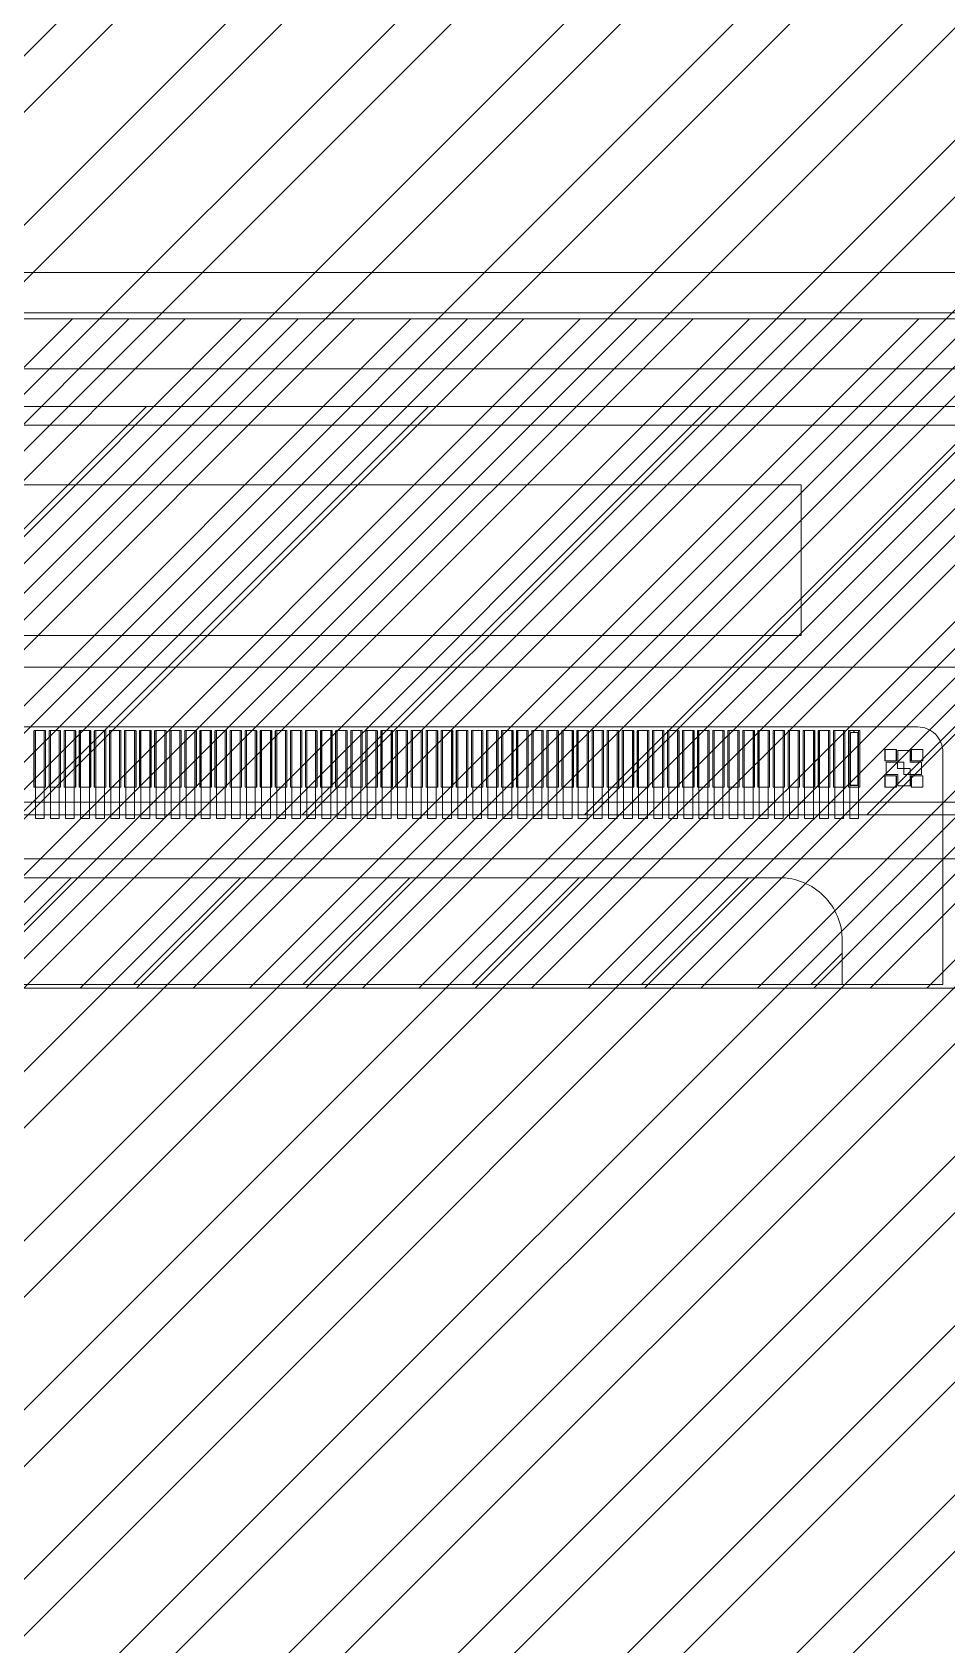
# Model space of a CAD drawing. Header units: millimetres. Extents: x 1065 to 1969, y -17351 to -16712.
# Drawn here: x 1415.89 to 1423.17, y -17109.19 to -17096.36 of the extents above; entities that cross this region are included whole.
import ezdxf

# ---------------------------------------------------------------- set-up
doc = ezdxf.new("R2010")
doc.units = ezdxf.units.MM
doc.layers.get('0').update_dxf_attribs({"lineweight": 20})
doc.layers.add('_', color=7, linetype='Continuous')
for name, color, linetype, lineweight in [('bl', 7, 'Continuous', 25), ('chip_btm.drawing', 9, 'Continuous', 100), ('chip_top.drawing', 3, 'Continuous', 100), ('DIM', 3, 'Continuous', 20), ('dummy.drawing', 7, 'Continuous', 100), ('epin', 13, 'Continuous', 9), ('FPC', 1, 'Continuous', 13), ('GE.drawing', 6, 'Continuous', 100), ('GE_MASK.drawing', 5, 'Continuous', 100), ('L245.P200', 19, 'Continuous', 100), ('mark.drawing', 13, 'Continuous', 100), ('下扩散', 201, 'Continuous', 13)]:
    doc.layers.add(name, color=color, linetype=linetype, lineweight=lineweight)

# ---------------------------------------------------------------- blocks, each defined once
blk = doc.blocks.new('*u15')
at = {"color": 2, "lineweight": 5}
for points in [[(7.595, 0.349), (7.525, 0.349), (7.525, -0.351), (7.595, -0.351)], [(7.715, 0.349), (7.645, 0.349), (7.645, -0.351), (7.715, -0.351)], [(7.835, 0.349), (7.765, 0.349), (7.765, -0.351), (7.835, -0.351)], [(7.955, 0.349), (7.885, 0.349), (7.885, -0.351), (7.955, -0.351)], [(8.075, 0.349), (8.005, 0.349), (8.005, -0.351), (8.075, -0.351)], [(8.195, 0.349), (8.125, 0.349), (8.125, -0.351), (8.195, -0.351)], [(8.315, 0.349), (8.245, 0.349), (8.245, -0.351), (8.315, -0.351)], [(8.435, 0.349), (8.365, 0.349), (8.365, -0.351), (8.435, -0.351)], [(8.555, 0.349), (8.485, 0.349), (8.485, -0.351), (8.555, -0.351)], [(8.675, 0.349), (8.605, 0.349), (8.605, -0.351), (8.675, -0.351)], [(8.795, 0.349), (8.725, 0.349), (8.725, -0.351), (8.795, -0.351)], [(8.915, 0.349), (8.845, 0.349), (8.845, -0.351), (8.915, -0.351)], [(9.035, 0.349), (8.965, 0.349), (8.965, -0.351), (9.035, -0.351)], [(9.155, 0.349), (9.085, 0.349), (9.085, -0.351), (9.155, -0.351)], [(9.275, 0.349), (9.205, 0.349), (9.205, -0.351), (9.275, -0.351)], [(9.395, 0.349), (9.325, 0.349), (9.325, -0.351), (9.395, -0.351)], [(9.515, 0.349), (9.445, 0.349), (9.445, -0.351), (9.515, -0.351)], [(9.635, 0.349), (9.565, 0.349), (9.565, -0.351), (9.635, -0.351)], [(9.755, 0.349), (9.685, 0.349), (9.685, -0.351), (9.755, -0.351)], [(9.875, 0.349), (9.805, 0.349), (9.805, -0.351), (9.875, -0.351)], [(9.995, 0.349), (9.925, 0.349), (9.925, -0.351), (9.995, -0.351)], [(10.115, 0.349), (10.045, 0.349), (10.045, -0.351), (10.115, -0.351)], [(10.235, 0.349), (10.165, 0.349), (10.165, -0.351), (10.235, -0.351)], [(10.355, 0.349), (10.285, 0.349), (10.285, -0.351), (10.355, -0.351)], [(10.475, 0.349), (10.405, 0.349), (10.405, -0.351), (10.475, -0.351)], [(10.595, 0.349), (10.525, 0.349), (10.525, -0.351), (10.595, -0.351)], [(10.715, 0.349), (10.645, 0.349), (10.645, -0.351), (10.715, -0.351)], [(10.835, 0.349), (10.765, 0.349), (10.765, -0.351), (10.835, -0.351)], [(10.955, 0.349), (10.885, 0.349), (10.885, -0.351), (10.955, -0.351)], [(11.075, 0.349), (11.005, 0.349), (11.005, -0.351), (11.075, -0.351)], [(11.195, 0.349), (11.125, 0.349), (11.125, -0.351), (11.195, -0.351)], [(11.315, 0.349), (11.245, 0.349), (11.245, -0.351), (11.315, -0.351)], [(11.435, 0.349), (11.365, 0.349), (11.365, -0.351), (11.435, -0.351)], [(11.555, 0.349), (11.485, 0.349), (11.485, -0.351), (11.555, -0.351)], [(11.675, 0.349), (11.605, 0.349), (11.605, -0.351), (11.675, -0.351)], [(11.795, 0.349), (11.725, 0.349), (11.725, -0.351), (11.795, -0.351)], [(11.915, 0.349), (11.845, 0.349), (11.845, -0.351), (11.915, -0.351)], [(12.035, 0.349), (11.965, 0.349), (11.965, -0.351), (12.035, -0.351)], [(12.155, 0.349), (12.085, 0.349), (12.085, -0.351), (12.155, -0.351)], [(12.275, 0.349), (12.205, 0.349), (12.205, -0.351), (12.275, -0.351)], [(12.395, 0.349), (12.325, 0.349), (12.325, -0.351), (12.395, -0.351)], [(12.515, 0.349), (12.445, 0.349), (12.445, -0.351), (12.515, -0.351)], [(12.635, 0.349), (12.565, 0.349), (12.565, -0.351), (12.635, -0.351)], [(12.755, 0.349), (12.685, 0.349), (12.685, -0.351), (12.755, -0.351)], [(12.875, 0.349), (12.805, 0.349), (12.805, -0.351), (12.875, -0.351)], [(12.995, 0.349), (12.925, 0.349), (12.925, -0.351), (12.995, -0.351)], [(13.115, 0.349), (13.045, 0.349), (13.045, -0.351), (13.115, -0.351)], [(13.235, 0.349), (13.165, 0.349), (13.165, -0.351), (13.235, -0.351)], [(13.355, 0.349), (13.285, 0.349), (13.285, -0.351), (13.355, -0.351)], [(13.475, 0.349), (13.405, 0.349), (13.405, -0.351), (13.475, -0.351)], [(13.595, 0.349), (13.525, 0.349), (13.525, -0.351), (13.595, -0.351)], [(13.715, 0.349), (13.645, 0.349), (13.645, -0.351), (13.715, -0.351)], [(13.835, 0.349), (13.765, 0.349), (13.765, -0.351), (13.835, -0.351)], [(13.955, 0.349), (13.885, 0.349), (13.885, -0.351), (13.955, -0.351)], [(14.075, 0.349), (14.005, 0.349), (14.005, -0.351), (14.075, -0.351)]]:
    blk.add_lwpolyline(points, close=True, dxfattribs=at)
for points in [[(14.484, 0.098), (14.484, 0.19), (14.386, 0.19), (14.386, 0.098)], [(14.386, 0.098), (14.294, 0.098), (14.294, 0), (14.386, 0)], [(14.484, 0), (14.576, 0), (14.576, 0.098), (14.484, 0.098)], [(14.386, 0), (14.386, -0.092), (14.484, -0.092), (14.484, 0)]]:
    blk.add_lwpolyline(points, dxfattribs=at)
blk = doc.blocks.new('*u17')
at = {"color": 2, "lineweight": 5}
blk.add_lwpolyline([(-137.98, 90.177), (-0.98, 90.177), (-0.98, -130.223), (-137.98, -130.223)], close=True, dxfattribs=at)
at = {"layer": 'chip_btm.drawing', "color": 4, "linetype": 'Continuous', "lineweight": 5}
blk.add_lwpolyline([(-138.96, -134.119), (0, -134.119), (0, 91.057), (-138.96, 91.057)], close=True, dxfattribs=at)
at = {"layer": 'chip_top.drawing', "color": 125, "linetype": 'Continuous', "lineweight": 5}
blk.add_lwpolyline([(-138.96, -131.119), (0, -131.119), (0, 91.057), (-138.96, 91.057)], close=True, dxfattribs=at)
blk.add_lwpolyline([(-138.96, -131.119), (0, -131.119), (0, 91.057), (-138.96, 91.057)], close=True, dxfattribs=at)
at = {"layer": 'chip_top.drawing', "color": 4, "linetype": 'Continuous', "lineweight": 5}
blk.add_lwpolyline([(-138.96, -131.119), (0, -131.119), (0, 91.057), (-138.96, 91.057)], close=True, dxfattribs=at)
at = {"layer": 'dummy.drawing', "color": 2, "linetype": 'Continuous', "lineweight": 5}
for points in [[(-59.445, -133.999), (-59.355, -133.999), (-59.355, -133.549), (-59.445, -133.549)], [(-59.325, -133.999), (-59.235, -133.999), (-59.235, -133.549), (-59.325, -133.549)], [(-59.205, -133.999), (-59.115, -133.999), (-59.115, -133.549), (-59.205, -133.549)], [(-59.085, -133.999), (-58.995, -133.999), (-58.995, -133.549), (-59.085, -133.549)], [(-58.965, -133.999), (-58.875, -133.999), (-58.875, -133.549), (-58.965, -133.549)], [(-58.845, -133.999), (-58.755, -133.999), (-58.755, -133.549), (-58.845, -133.549)], [(-58.725, -133.999), (-58.635, -133.999), (-58.635, -133.549), (-58.725, -133.549)], [(-58.605, -133.999), (-58.515, -133.999), (-58.515, -133.549), (-58.605, -133.549)], [(-58.485, -133.999), (-58.395, -133.999), (-58.395, -133.549), (-58.485, -133.549)], [(-58.365, -133.999), (-58.275, -133.999), (-58.275, -133.549), (-58.365, -133.549)], [(-58.245, -133.999), (-58.155, -133.999), (-58.155, -133.549), (-58.245, -133.549)], [(-58.125, -133.999), (-58.035, -133.999), (-58.035, -133.549), (-58.125, -133.549)], [(-58.005, -133.999), (-57.915, -133.999), (-57.915, -133.549), (-58.005, -133.549)], [(-57.885, -133.999), (-57.795, -133.999), (-57.795, -133.549), (-57.885, -133.549)], [(-57.765, -133.999), (-57.675, -133.999), (-57.675, -133.549), (-57.765, -133.549)], [(-57.645, -133.999), (-57.555, -133.999), (-57.555, -133.549), (-57.645, -133.549)], [(-57.525, -133.999), (-57.435, -133.999), (-57.435, -133.549), (-57.525, -133.549)], [(-57.405, -133.999), (-57.315, -133.999), (-57.315, -133.549), (-57.405, -133.549)], [(-57.285, -133.999), (-57.195, -133.999), (-57.195, -133.549), (-57.285, -133.549)], [(-57.165, -133.999), (-57.075, -133.999), (-57.075, -133.549), (-57.165, -133.549)], [(-57.045, -133.999), (-56.955, -133.999), (-56.955, -133.549), (-57.045, -133.549)], [(-56.925, -133.999), (-56.835, -133.999), (-56.835, -133.549), (-56.925, -133.549)], [(-56.805, -133.999), (-56.715, -133.999), (-56.715, -133.549), (-56.805, -133.549)], [(-56.685, -133.999), (-56.595, -133.999), (-56.595, -133.549), (-56.685, -133.549)], [(-56.565, -133.999), (-56.475, -133.999), (-56.475, -133.549), (-56.565, -133.549)], [(-56.445, -133.999), (-56.355, -133.999), (-56.355, -133.549), (-56.445, -133.549)], [(-56.325, -133.999), (-56.235, -133.999), (-56.235, -133.549), (-56.325, -133.549)], [(-56.205, -133.999), (-56.115, -133.999), (-56.115, -133.549), (-56.205, -133.549)], [(-56.085, -133.999), (-55.995, -133.999), (-55.995, -133.549), (-56.085, -133.549)], [(-55.965, -133.999), (-55.875, -133.999), (-55.875, -133.549), (-55.965, -133.549)], [(-55.845, -133.999), (-55.755, -133.999), (-55.755, -133.549), (-55.845, -133.549)], [(-55.725, -133.999), (-55.635, -133.999), (-55.635, -133.549), (-55.725, -133.549)], [(-55.605, -133.999), (-55.515, -133.999), (-55.515, -133.549), (-55.605, -133.549)], [(-55.485, -133.999), (-55.395, -133.999), (-55.395, -133.549), (-55.485, -133.549)], [(-55.365, -133.999), (-55.275, -133.999), (-55.275, -133.549), (-55.365, -133.549)], [(-55.245, -133.999), (-55.155, -133.999), (-55.155, -133.549), (-55.245, -133.549)], [(-55.125, -133.999), (-55.035, -133.999), (-55.035, -133.549), (-55.125, -133.549)], [(-55.005, -133.999), (-54.915, -133.999), (-54.915, -133.549), (-55.005, -133.549)], [(-54.885, -133.999), (-54.795, -133.999), (-54.795, -133.549), (-54.885, -133.549)], [(-54.765, -133.999), (-54.675, -133.999), (-54.675, -133.549), (-54.765, -133.549)], [(-54.645, -133.999), (-54.555, -133.999), (-54.555, -133.549), (-54.645, -133.549)], [(-54.525, -133.999), (-54.435, -133.999), (-54.435, -133.549), (-54.525, -133.549)], [(-54.405, -133.999), (-54.315, -133.999), (-54.315, -133.549), (-54.405, -133.549)], [(-54.285, -133.999), (-54.195, -133.999), (-54.195, -133.549), (-54.285, -133.549)], [(-54.165, -133.999), (-54.075, -133.999), (-54.075, -133.549), (-54.165, -133.549)], [(-54.045, -133.999), (-53.955, -133.999), (-53.955, -133.549), (-54.045, -133.549)], [(-53.925, -133.999), (-53.835, -133.999), (-53.835, -133.549), (-53.925, -133.549)], [(-53.805, -133.999), (-53.715, -133.999), (-53.715, -133.549), (-53.805, -133.549)], [(-53.685, -133.999), (-53.595, -133.999), (-53.595, -133.549), (-53.685, -133.549)], [(-53.565, -133.999), (-53.475, -133.999), (-53.475, -133.549), (-53.565, -133.549)], [(-53.445, -133.999), (-53.355, -133.999), (-53.355, -133.549), (-53.445, -133.549)], [(-53.325, -133.999), (-53.235, -133.999), (-53.235, -133.549), (-53.325, -133.549)], [(-53.205, -133.999), (-53.115, -133.999), (-53.115, -133.549), (-53.205, -133.549)], [(-53.085, -133.999), (-52.995, -133.999), (-52.995, -133.549), (-53.085, -133.549)]]:
    blk.add_lwpolyline(points, close=True, dxfattribs=at)
at = {"layer": 'GE.drawing', "color": 2, "linetype": 'Continuous', "lineweight": 5}
for points in [[(-59.357, -133.999), (-59.355, -133.997), (-59.355, -133.551), (-59.357, -133.549), (-59.443, -133.549), (-59.445, -133.551), (-59.445, -133.997), (-59.443, -133.999)], [(-59.237, -133.999), (-59.235, -133.997), (-59.235, -133.551), (-59.237, -133.549), (-59.323, -133.549), (-59.325, -133.551), (-59.325, -133.997), (-59.323, -133.999)], [(-59.117, -133.999), (-59.115, -133.997), (-59.115, -133.551), (-59.117, -133.549), (-59.203, -133.549), (-59.205, -133.551), (-59.205, -133.997), (-59.203, -133.999)], [(-58.997, -133.999), (-58.995, -133.997), (-58.995, -133.551), (-58.997, -133.549), (-59.083, -133.549), (-59.085, -133.551), (-59.085, -133.997), (-59.083, -133.999)], [(-58.877, -133.999), (-58.875, -133.997), (-58.875, -133.551), (-58.877, -133.549), (-58.963, -133.549), (-58.965, -133.551), (-58.965, -133.997), (-58.963, -133.999)], [(-58.757, -133.999), (-58.755, -133.997), (-58.755, -133.551), (-58.757, -133.549), (-58.843, -133.549), (-58.845, -133.551), (-58.845, -133.997), (-58.843, -133.999)], [(-58.637, -133.999), (-58.635, -133.997), (-58.635, -133.551), (-58.637, -133.549), (-58.723, -133.549), (-58.725, -133.551), (-58.725, -133.997), (-58.723, -133.999)], [(-58.517, -133.999), (-58.515, -133.997), (-58.515, -133.551), (-58.517, -133.549), (-58.603, -133.549), (-58.605, -133.551), (-58.605, -133.997), (-58.603, -133.999)], [(-58.397, -133.999), (-58.395, -133.997), (-58.395, -133.551), (-58.397, -133.549), (-58.483, -133.549), (-58.485, -133.551), (-58.485, -133.997), (-58.483, -133.999)], [(-58.277, -133.999), (-58.275, -133.997), (-58.275, -133.551), (-58.277, -133.549), (-58.363, -133.549), (-58.365, -133.551), (-58.365, -133.997), (-58.363, -133.999)], [(-58.157, -133.999), (-58.155, -133.997), (-58.155, -133.551), (-58.157, -133.549), (-58.243, -133.549), (-58.245, -133.551), (-58.245, -133.997), (-58.243, -133.999)], [(-58.037, -133.999), (-58.035, -133.997), (-58.035, -133.551), (-58.037, -133.549), (-58.123, -133.549), (-58.125, -133.551), (-58.125, -133.997), (-58.123, -133.999)], [(-57.917, -133.999), (-57.915, -133.997), (-57.915, -133.551), (-57.917, -133.549), (-58.003, -133.549), (-58.005, -133.551), (-58.005, -133.997), (-58.003, -133.999)], [(-57.797, -133.999), (-57.795, -133.997), (-57.795, -133.551), (-57.797, -133.549), (-57.883, -133.549), (-57.885, -133.551), (-57.885, -133.997), (-57.883, -133.999)], [(-57.677, -133.999), (-57.675, -133.997), (-57.675, -133.551), (-57.677, -133.549), (-57.763, -133.549), (-57.765, -133.551), (-57.765, -133.997), (-57.763, -133.999)], [(-57.557, -133.999), (-57.555, -133.997), (-57.555, -133.551), (-57.557, -133.549), (-57.643, -133.549), (-57.645, -133.551), (-57.645, -133.997), (-57.643, -133.999)], [(-57.437, -133.999), (-57.435, -133.997), (-57.435, -133.551), (-57.437, -133.549), (-57.523, -133.549), (-57.525, -133.551), (-57.525, -133.997), (-57.523, -133.999)], [(-57.317, -133.999), (-57.315, -133.997), (-57.315, -133.551), (-57.317, -133.549), (-57.403, -133.549), (-57.405, -133.551), (-57.405, -133.997), (-57.403, -133.999)], [(-57.197, -133.999), (-57.195, -133.997), (-57.195, -133.551), (-57.197, -133.549), (-57.283, -133.549), (-57.285, -133.551), (-57.285, -133.997), (-57.283, -133.999)], [(-57.077, -133.999), (-57.075, -133.997), (-57.075, -133.551), (-57.077, -133.549), (-57.163, -133.549), (-57.165, -133.551), (-57.165, -133.997), (-57.163, -133.999)], [(-56.957, -133.999), (-56.955, -133.997), (-56.955, -133.551), (-56.957, -133.549), (-57.043, -133.549), (-57.045, -133.551), (-57.045, -133.997), (-57.043, -133.999)], [(-56.837, -133.999), (-56.835, -133.997), (-56.835, -133.551), (-56.837, -133.549), (-56.923, -133.549), (-56.925, -133.551), (-56.925, -133.997), (-56.923, -133.999)], [(-56.717, -133.999), (-56.715, -133.997), (-56.715, -133.551), (-56.717, -133.549), (-56.803, -133.549), (-56.805, -133.551), (-56.805, -133.997), (-56.803, -133.999)], [(-56.597, -133.999), (-56.595, -133.997), (-56.595, -133.551), (-56.597, -133.549), (-56.683, -133.549), (-56.685, -133.551), (-56.685, -133.997), (-56.683, -133.999)], [(-56.477, -133.999), (-56.475, -133.997), (-56.475, -133.551), (-56.477, -133.549), (-56.563, -133.549), (-56.565, -133.551), (-56.565, -133.997), (-56.563, -133.999)], [(-56.357, -133.999), (-56.355, -133.997), (-56.355, -133.551), (-56.357, -133.549), (-56.443, -133.549), (-56.445, -133.551), (-56.445, -133.997), (-56.443, -133.999)], [(-56.237, -133.999), (-56.235, -133.997), (-56.235, -133.551), (-56.237, -133.549), (-56.323, -133.549), (-56.325, -133.551), (-56.325, -133.997), (-56.323, -133.999)], [(-56.117, -133.999), (-56.115, -133.997), (-56.115, -133.551), (-56.117, -133.549), (-56.203, -133.549), (-56.205, -133.551), (-56.205, -133.997), (-56.203, -133.999)], [(-55.997, -133.999), (-55.995, -133.997), (-55.995, -133.551), (-55.997, -133.549), (-56.083, -133.549), (-56.085, -133.551), (-56.085, -133.997), (-56.083, -133.999)], [(-55.877, -133.999), (-55.875, -133.997), (-55.875, -133.551), (-55.877, -133.549), (-55.963, -133.549), (-55.965, -133.551), (-55.965, -133.997), (-55.963, -133.999)], [(-55.757, -133.999), (-55.755, -133.997), (-55.755, -133.551), (-55.757, -133.549), (-55.843, -133.549), (-55.845, -133.551), (-55.845, -133.997), (-55.843, -133.999)], [(-55.637, -133.999), (-55.635, -133.997), (-55.635, -133.551), (-55.637, -133.549), (-55.723, -133.549), (-55.725, -133.551), (-55.725, -133.997), (-55.723, -133.999)], [(-55.517, -133.999), (-55.515, -133.997), (-55.515, -133.551), (-55.517, -133.549), (-55.603, -133.549), (-55.605, -133.551), (-55.605, -133.997), (-55.603, -133.999)], [(-55.397, -133.999), (-55.395, -133.997), (-55.395, -133.551), (-55.397, -133.549), (-55.483, -133.549), (-55.485, -133.551), (-55.485, -133.997), (-55.483, -133.999)], [(-55.277, -133.999), (-55.275, -133.997), (-55.275, -133.551), (-55.277, -133.549), (-55.363, -133.549), (-55.365, -133.551), (-55.365, -133.997), (-55.363, -133.999)], [(-55.157, -133.999), (-55.155, -133.997), (-55.155, -133.551), (-55.157, -133.549), (-55.243, -133.549), (-55.245, -133.551), (-55.245, -133.997), (-55.243, -133.999)], [(-55.037, -133.999), (-55.035, -133.997), (-55.035, -133.551), (-55.037, -133.549), (-55.123, -133.549), (-55.125, -133.551), (-55.125, -133.997), (-55.123, -133.999)], [(-54.917, -133.999), (-54.915, -133.997), (-54.915, -133.551), (-54.917, -133.549), (-55.003, -133.549), (-55.005, -133.551), (-55.005, -133.997), (-55.003, -133.999)], [(-54.797, -133.999), (-54.795, -133.997), (-54.795, -133.551), (-54.797, -133.549), (-54.883, -133.549), (-54.885, -133.551), (-54.885, -133.997), (-54.883, -133.999)], [(-54.677, -133.999), (-54.675, -133.997), (-54.675, -133.551), (-54.677, -133.549), (-54.763, -133.549), (-54.765, -133.551), (-54.765, -133.997), (-54.763, -133.999)], [(-54.557, -133.999), (-54.555, -133.997), (-54.555, -133.551), (-54.557, -133.549), (-54.643, -133.549), (-54.645, -133.551), (-54.645, -133.997), (-54.643, -133.999)], [(-54.437, -133.999), (-54.435, -133.997), (-54.435, -133.551), (-54.437, -133.549), (-54.523, -133.549), (-54.525, -133.551), (-54.525, -133.997), (-54.523, -133.999)], [(-54.317, -133.999), (-54.315, -133.997), (-54.315, -133.551), (-54.317, -133.549), (-54.403, -133.549), (-54.405, -133.551), (-54.405, -133.997), (-54.403, -133.999)], [(-54.197, -133.999), (-54.195, -133.997), (-54.195, -133.551), (-54.197, -133.549), (-54.283, -133.549), (-54.285, -133.551), (-54.285, -133.997), (-54.283, -133.999)], [(-54.077, -133.999), (-54.075, -133.997), (-54.075, -133.551), (-54.077, -133.549), (-54.163, -133.549), (-54.165, -133.551), (-54.165, -133.997), (-54.163, -133.999)], [(-53.957, -133.999), (-53.955, -133.997), (-53.955, -133.551), (-53.957, -133.549), (-54.043, -133.549), (-54.045, -133.551), (-54.045, -133.997), (-54.043, -133.999)], [(-53.837, -133.999), (-53.835, -133.997), (-53.835, -133.551), (-53.837, -133.549), (-53.923, -133.549), (-53.925, -133.551), (-53.925, -133.997), (-53.923, -133.999)], [(-53.717, -133.999), (-53.715, -133.997), (-53.715, -133.551), (-53.717, -133.549), (-53.803, -133.549), (-53.805, -133.551), (-53.805, -133.997), (-53.803, -133.999)], [(-53.597, -133.999), (-53.595, -133.997), (-53.595, -133.551), (-53.597, -133.549), (-53.683, -133.549), (-53.685, -133.551), (-53.685, -133.997), (-53.683, -133.999)], [(-53.477, -133.999), (-53.475, -133.997), (-53.475, -133.551), (-53.477, -133.549), (-53.563, -133.549), (-53.565, -133.551), (-53.565, -133.997), (-53.563, -133.999)], [(-53.357, -133.999), (-53.355, -133.997), (-53.355, -133.551), (-53.357, -133.549), (-53.443, -133.549), (-53.445, -133.551), (-53.445, -133.997), (-53.443, -133.999)], [(-53.237, -133.999), (-53.235, -133.997), (-53.235, -133.551), (-53.237, -133.549), (-53.323, -133.549), (-53.325, -133.551), (-53.325, -133.997), (-53.323, -133.999)], [(-53.117, -133.999), (-53.115, -133.997), (-53.115, -133.551), (-53.117, -133.549), (-53.203, -133.549), (-53.205, -133.551), (-53.205, -133.997), (-53.203, -133.999)], [(-52.997, -133.999), (-52.995, -133.997), (-52.995, -133.551), (-52.997, -133.549), (-53.083, -133.549), (-53.085, -133.551), (-53.085, -133.997), (-53.083, -133.999)], [(-52.965, -133.997), (-52.963, -133.999), (-52.877, -133.999), (-52.875, -133.997), (-52.875, -133.551), (-52.877, -133.549), (-52.922, -133.549), (-52.922, -133.563), (-52.891, -133.563), (-52.889, -133.565), (-52.889, -133.983), (-52.891, -133.985), (-52.949, -133.985), (-52.951, -133.983), (-52.951, -133.565), (-52.949, -133.563), (-52.922, -133.563), (-52.922, -133.549), (-52.963, -133.549), (-52.965, -133.551)], [(-52.675, -133.789), (-52.585, -133.789), (-52.585, -133.699), (-52.675, -133.699)], [(-52.465, -133.789), (-52.375, -133.789), (-52.375, -133.699), (-52.465, -133.699)], [(-52.675, -133.999), (-52.585, -133.999), (-52.585, -133.909), (-52.675, -133.909)], [(-52.465, -133.999), (-52.375, -133.999), (-52.375, -133.909), (-52.465, -133.909)]]:
    blk.add_lwpolyline(points, close=True, dxfattribs=at)
at = {"layer": 'GE_MASK.drawing', "color": 2, "linetype": 'Continuous', "lineweight": 5}
for points in [[(-59.357, -133.548), (-59.443, -133.548), (-59.446, -133.551), (-59.446, -133.998), (-59.443, -134), (-59.357, -134), (-59.354, -133.998), (-59.354, -133.551)], [(-59.237, -133.548), (-59.323, -133.548), (-59.326, -133.551), (-59.326, -133.998), (-59.323, -134), (-59.237, -134), (-59.234, -133.998), (-59.234, -133.551)], [(-59.117, -133.548), (-59.203, -133.548), (-59.206, -133.551), (-59.206, -133.998), (-59.203, -134), (-59.117, -134), (-59.114, -133.998), (-59.114, -133.551)], [(-58.997, -133.548), (-59.083, -133.548), (-59.086, -133.551), (-59.086, -133.998), (-59.083, -134), (-58.997, -134), (-58.994, -133.998), (-58.994, -133.551)], [(-58.877, -133.548), (-58.963, -133.548), (-58.966, -133.551), (-58.966, -133.998), (-58.963, -134), (-58.877, -134), (-58.874, -133.998), (-58.874, -133.551)], [(-58.757, -133.548), (-58.843, -133.548), (-58.846, -133.551), (-58.846, -133.998), (-58.843, -134), (-58.757, -134), (-58.754, -133.998), (-58.754, -133.551)], [(-58.637, -133.548), (-58.723, -133.548), (-58.726, -133.551), (-58.726, -133.998), (-58.723, -134), (-58.637, -134), (-58.634, -133.998), (-58.634, -133.551)], [(-58.517, -133.548), (-58.603, -133.548), (-58.606, -133.551), (-58.606, -133.998), (-58.603, -134), (-58.517, -134), (-58.514, -133.998), (-58.514, -133.551)], [(-58.397, -133.548), (-58.483, -133.548), (-58.486, -133.551), (-58.486, -133.998), (-58.483, -134), (-58.397, -134), (-58.394, -133.998), (-58.394, -133.551)], [(-58.277, -133.548), (-58.363, -133.548), (-58.366, -133.551), (-58.366, -133.998), (-58.363, -134), (-58.277, -134), (-58.274, -133.998), (-58.274, -133.551)], [(-58.157, -133.548), (-58.243, -133.548), (-58.246, -133.551), (-58.246, -133.998), (-58.243, -134), (-58.157, -134), (-58.154, -133.998), (-58.154, -133.551)], [(-58.037, -133.548), (-58.123, -133.548), (-58.126, -133.551), (-58.126, -133.998), (-58.123, -134), (-58.037, -134), (-58.034, -133.998), (-58.034, -133.551)], [(-57.917, -133.548), (-58.003, -133.548), (-58.006, -133.551), (-58.006, -133.998), (-58.003, -134), (-57.917, -134), (-57.914, -133.998), (-57.914, -133.551)], [(-57.797, -133.548), (-57.883, -133.548), (-57.886, -133.551), (-57.886, -133.998), (-57.883, -134), (-57.797, -134), (-57.794, -133.998), (-57.794, -133.551)], [(-57.677, -133.548), (-57.763, -133.548), (-57.766, -133.551), (-57.766, -133.998), (-57.763, -134), (-57.677, -134), (-57.674, -133.998), (-57.674, -133.551)], [(-57.557, -133.548), (-57.643, -133.548), (-57.646, -133.551), (-57.646, -133.998), (-57.643, -134), (-57.557, -134), (-57.554, -133.998), (-57.554, -133.551)], [(-57.437, -133.548), (-57.523, -133.548), (-57.526, -133.551), (-57.526, -133.998), (-57.523, -134), (-57.437, -134), (-57.434, -133.998), (-57.434, -133.551)], [(-57.317, -133.548), (-57.403, -133.548), (-57.406, -133.551), (-57.406, -133.998), (-57.403, -134), (-57.317, -134), (-57.314, -133.998), (-57.314, -133.551)], [(-57.197, -133.548), (-57.283, -133.548), (-57.286, -133.551), (-57.286, -133.998), (-57.283, -134), (-57.197, -134), (-57.194, -133.998), (-57.194, -133.551)], [(-57.077, -133.548), (-57.163, -133.548), (-57.166, -133.551), (-57.166, -133.998), (-57.163, -134), (-57.077, -134), (-57.074, -133.998), (-57.074, -133.551)], [(-56.957, -133.548), (-57.043, -133.548), (-57.046, -133.551), (-57.046, -133.998), (-57.043, -134), (-56.957, -134), (-56.954, -133.998), (-56.954, -133.551)], [(-56.837, -133.548), (-56.923, -133.548), (-56.926, -133.551), (-56.926, -133.998), (-56.923, -134), (-56.837, -134), (-56.834, -133.998), (-56.834, -133.551)], [(-56.717, -133.548), (-56.803, -133.548), (-56.806, -133.551), (-56.806, -133.998), (-56.803, -134), (-56.717, -134), (-56.714, -133.998), (-56.714, -133.551)], [(-56.597, -133.548), (-56.683, -133.548), (-56.686, -133.551), (-56.686, -133.998), (-56.683, -134), (-56.597, -134), (-56.594, -133.998), (-56.594, -133.551)], [(-56.477, -133.548), (-56.563, -133.548), (-56.566, -133.551), (-56.566, -133.998), (-56.563, -134), (-56.477, -134), (-56.474, -133.998), (-56.474, -133.551)], [(-56.357, -133.548), (-56.443, -133.548), (-56.446, -133.551), (-56.446, -133.998), (-56.443, -134), (-56.357, -134), (-56.354, -133.998), (-56.354, -133.551)], [(-56.237, -133.548), (-56.323, -133.548), (-56.326, -133.551), (-56.326, -133.998), (-56.323, -134), (-56.237, -134), (-56.234, -133.998), (-56.234, -133.551)], [(-56.117, -133.548), (-56.203, -133.548), (-56.206, -133.551), (-56.206, -133.998), (-56.203, -134), (-56.117, -134), (-56.114, -133.998), (-56.114, -133.551)], [(-55.997, -133.548), (-56.083, -133.548), (-56.086, -133.551), (-56.086, -133.998), (-56.083, -134), (-55.997, -134), (-55.994, -133.998), (-55.994, -133.551)], [(-55.877, -133.548), (-55.963, -133.548), (-55.966, -133.551), (-55.966, -133.998), (-55.963, -134), (-55.877, -134), (-55.874, -133.998), (-55.874, -133.551)], [(-55.757, -133.548), (-55.843, -133.548), (-55.846, -133.551), (-55.846, -133.998), (-55.843, -134), (-55.757, -134), (-55.754, -133.998), (-55.754, -133.551)], [(-55.637, -133.548), (-55.723, -133.548), (-55.726, -133.551), (-55.726, -133.998), (-55.723, -134), (-55.637, -134), (-55.634, -133.998), (-55.634, -133.551)], [(-55.517, -133.548), (-55.603, -133.548), (-55.606, -133.551), (-55.606, -133.998), (-55.603, -134), (-55.517, -134), (-55.514, -133.998), (-55.514, -133.551)], [(-55.397, -133.548), (-55.483, -133.548), (-55.486, -133.551), (-55.486, -133.998), (-55.483, -134), (-55.397, -134), (-55.394, -133.998), (-55.394, -133.551)], [(-55.277, -133.548), (-55.363, -133.548), (-55.366, -133.551), (-55.366, -133.998), (-55.363, -134), (-55.277, -134), (-55.274, -133.998), (-55.274, -133.551)], [(-55.157, -133.548), (-55.243, -133.548), (-55.246, -133.551), (-55.246, -133.998), (-55.243, -134), (-55.157, -134), (-55.154, -133.998), (-55.154, -133.551)], [(-55.037, -133.548), (-55.123, -133.548), (-55.126, -133.551), (-55.126, -133.998), (-55.123, -134), (-55.037, -134), (-55.034, -133.998), (-55.034, -133.551)], [(-54.917, -133.548), (-55.003, -133.548), (-55.006, -133.551), (-55.006, -133.998), (-55.003, -134), (-54.917, -134), (-54.914, -133.998), (-54.914, -133.551)], [(-54.797, -133.548), (-54.883, -133.548), (-54.886, -133.551), (-54.886, -133.998), (-54.883, -134), (-54.797, -134), (-54.794, -133.998), (-54.794, -133.551)], [(-54.677, -133.548), (-54.763, -133.548), (-54.766, -133.551), (-54.766, -133.998), (-54.763, -134), (-54.677, -134), (-54.674, -133.998), (-54.674, -133.551)], [(-54.557, -133.548), (-54.643, -133.548), (-54.646, -133.551), (-54.646, -133.998), (-54.643, -134), (-54.557, -134), (-54.554, -133.998), (-54.554, -133.551)], [(-54.437, -133.548), (-54.523, -133.548), (-54.526, -133.551), (-54.526, -133.998), (-54.523, -134), (-54.437, -134), (-54.434, -133.998), (-54.434, -133.551)], [(-54.317, -133.548), (-54.403, -133.548), (-54.406, -133.551), (-54.406, -133.998), (-54.403, -134), (-54.317, -134), (-54.314, -133.998), (-54.314, -133.551)], [(-54.197, -133.548), (-54.283, -133.548), (-54.286, -133.551), (-54.286, -133.998), (-54.283, -134), (-54.197, -134), (-54.194, -133.998), (-54.194, -133.551)], [(-54.077, -133.548), (-54.163, -133.548), (-54.166, -133.551), (-54.166, -133.998), (-54.163, -134), (-54.077, -134), (-54.074, -133.998), (-54.074, -133.551)], [(-53.957, -133.548), (-54.043, -133.548), (-54.046, -133.551), (-54.046, -133.998), (-54.043, -134), (-53.957, -134), (-53.954, -133.998), (-53.954, -133.551)], [(-53.837, -133.548), (-53.923, -133.548), (-53.926, -133.551), (-53.926, -133.998), (-53.923, -134), (-53.837, -134), (-53.834, -133.998), (-53.834, -133.551)], [(-53.717, -133.548), (-53.803, -133.548), (-53.806, -133.551), (-53.806, -133.998), (-53.803, -134), (-53.717, -134), (-53.714, -133.998), (-53.714, -133.551)], [(-53.597, -133.548), (-53.683, -133.548), (-53.686, -133.551), (-53.686, -133.998), (-53.683, -134), (-53.597, -134), (-53.594, -133.998), (-53.594, -133.551)], [(-53.477, -133.548), (-53.563, -133.548), (-53.566, -133.551), (-53.566, -133.998), (-53.563, -134), (-53.477, -134), (-53.474, -133.998), (-53.474, -133.551)], [(-53.357, -133.548), (-53.443, -133.548), (-53.446, -133.551), (-53.446, -133.998), (-53.443, -134), (-53.357, -134), (-53.354, -133.998), (-53.354, -133.551)], [(-53.237, -133.548), (-53.323, -133.548), (-53.326, -133.551), (-53.326, -133.998), (-53.323, -134), (-53.237, -134), (-53.234, -133.998), (-53.234, -133.551)], [(-53.117, -133.548), (-53.203, -133.548), (-53.206, -133.551), (-53.206, -133.998), (-53.203, -134), (-53.117, -134), (-53.114, -133.998), (-53.114, -133.551)], [(-52.997, -133.548), (-53.083, -133.548), (-53.086, -133.551), (-53.086, -133.998), (-53.083, -134), (-52.997, -134), (-52.994, -133.998), (-52.994, -133.551)], [(-52.966, -133.998), (-52.963, -134), (-52.877, -134), (-52.874, -133.998), (-52.874, -133.551), (-52.877, -133.548), (-52.92, -133.548), (-52.92, -133.564), (-52.891, -133.564), (-52.89, -133.566), (-52.89, -133.983), (-52.891, -133.984), (-52.949, -133.984), (-52.95, -133.983), (-52.95, -133.566), (-52.949, -133.564), (-52.92, -133.564), (-52.92, -133.548), (-52.963, -133.548), (-52.966, -133.551)], [(-52.676, -133.79), (-52.584, -133.79), (-52.584, -133.698), (-52.676, -133.698)], [(-52.466, -133.79), (-52.374, -133.79), (-52.374, -133.698), (-52.466, -133.698)], [(-52.676, -134), (-52.584, -134), (-52.584, -133.908), (-52.676, -133.908)], [(-52.466, -134), (-52.374, -134), (-52.374, -133.908), (-52.466, -133.908)]]:
    blk.add_lwpolyline(points, close=True, dxfattribs=at)
at = {"layer": 'L245.P200', "color": 4, "linetype": 'Continuous', "lineweight": 5}
blk.add_lwpolyline([(-85.617, -132.792), (-53.343, -132.792), (-53.343, -131.592), (-85.617, -131.592)], close=True, dxfattribs=at)
at = {"layer": 'mark.drawing', "color": 2, "linetype": 'Continuous', "lineweight": 5}
for points in [[(-52.575, -133.849), (-52.525, -133.849), (-52.525, -133.799), (-52.575, -133.799)], [(-52.575, -133.849), (-52.525, -133.849), (-52.525, -133.799), (-52.575, -133.799)], [(-52.575, -133.849), (-52.525, -133.849), (-52.525, -133.799), (-52.575, -133.799)], [(-52.525, -133.899), (-52.475, -133.899), (-52.475, -133.849), (-52.525, -133.849)], [(-52.525, -133.899), (-52.475, -133.899), (-52.475, -133.849), (-52.525, -133.849)], [(-52.525, -133.899), (-52.475, -133.899), (-52.475, -133.849), (-52.525, -133.849)]]:
    blk.add_lwpolyline(points, close=True, dxfattribs=at)
at = {"lineweight": 5}
blk.add_blockref('*u15', (-66.96, -133.897), dxfattribs=at)

msp = doc.modelspace()

# ---------------------------------------------------------------- hatches: boundary and pattern name
h = msp.add_hatch()
h.set_pattern_fill('ANSI32', color=8, scale=0.1)
h.set_pattern_definition([(45, (-455.9367, 11.4647), (-0.67351921, 0.67351921), []), (45, (-455.4877, 11.4647), (-0.67351921, 0.67351921), [])])
h.paths.add_polyline_path([(1485.871, -16867.397, 0.414214), (1480.871, -16862.397), (1330.871, -16862.397, 0.414214), (1325.871, -16867.397), (1325.871, -17107.397, 0.414214), (1330.871, -17112.397), (1480.871, -17112.397, 0.414214), (1485.871, -17107.397)])
h.paths.add_polyline_path([(1473.871, -17095.997), (1337.871, -17095.997), (1337.871, -16878.797), (1473.871, -16878.797)], flags=16)
at = {"lineweight": 5}
h = msp.add_hatch(dxfattribs=at)
h.set_pattern_fill('ANSI31', color=5, scale=0.1)
h.set_pattern_definition([(45, (-478.47855, 802.74867), (-0.224506403, 0.224506403), [])])
h.paths.add_polyline_path([(1438.608, -17103.965), (1439.21, -17103.569), (1475.501, -17103.569, 0.414214), (1476.031, -17103.039), (1476.031, -16877.159, 0.414214), (1475.501, -16876.629), (1336.241, -16876.629, 0.414214), (1335.711, -16877.159), (1335.711, -17103.039, 0.414214), (1336.241, -17103.569), (1341.071, -17103.569), (1386.871, -17103.569), (1387.473, -17103.965)])
h.paths.add_polyline_path([(1337.321, -17098.639), (1337.321, -16878.139), (1474.421, -16878.139), (1474.421, -17098.639)], flags=16)
at = {"ltscale": 100}
h = msp.add_hatch(dxfattribs=at)
h.set_pattern_fill('ANSI31', color=3, scale=0.3)
h.set_pattern_definition([(45, (7349.7901, -40277.6489), (-0.67351921, 0.67351921), [])])
h.paths.add_polyline_path([(1402.27, -17107.383), (1409.455, -17107.383), (1409.455, -17104.488), (1402.27, -17104.488)], flags=24)
edge = h.paths.add_edge_path()
edge.add_line((1389.406, -17103.935), (1422.336, -17103.935))
edge.add_line((1422.336, -17103.935), (1422.336, -17103.585))
edge.add_arc((1421.836, -17103.585), 0.5, 0, 90)
edge.add_line((1421.836, -17103.085), (1389.906, -17103.085))
edge.add_arc((1389.906, -17103.585), 0.5, 90, 180)
edge.add_line((1389.406, -17103.585), (1389.406, -17103.935))
at = {"layer": 'DIM'}
h = msp.add_hatch(dxfattribs=at)
h.set_pattern_fill('ANSI31', color=2, scale=0.5, style=0)
h.set_pattern_definition([(45, (-2821.6551, -8246.8216), (-1.12253202, 1.12253202), [])])
h.paths.add_polyline_path([(1475.381, -17102.585), (1475.381, -17099.335), (1336.361, -17099.335), (1336.361, -17102.585)])

# ---------------------------------------------------------------- linework, layer by layer
at = {"color": 5, "lineweight": 5}
msp.add_line((1438.608, -17103.965), (1387.473, -17103.965), dxfattribs=at)
at = {"color": 30, "lineweight": 5}
msp.add_line((1388.606, -17103.935), (1423.136, -17103.935), dxfattribs=at)
at = {"color": 5, "lineweight": 5}
msp.add_lwpolyline([(1337.321, -16878.139), (1474.421, -16878.139), (1474.421, -17098.639), (1337.321, -17098.639)], close=True, dxfattribs=at)
at = {"color": 5}
msp.add_lwpolyline([(1336.361, -17095.485), (1336.361, -17102.585), (1475.381, -17102.585), (1475.381, -17095.485)], dxfattribs=at)
at = {"color": 30}
msp.add_lwpolyline([(1423.136, -17103.935), (1423.136, -17102.085, 0.414214), (1422.936, -17101.885), (1388.806, -17101.885, 0.414214), (1388.606, -17102.085), (1388.606, -17103.935)], format="xyb", dxfattribs=at)
at = {"layer": '_', "color": 142, "linetype": 'Continuous', "lineweight": 0}
for p, q in [((1471.701, -17099.335), (1340.041, -17099.335)), ((1341.041, -17102.935), (1470.701, -17102.935))]:
    msp.add_line(p, q, dxfattribs=at)
at = {"layer": 'bl', "color": 2, "lineweight": 5}
msp.add_line((1336.361, -17099.335), (1475.381, -17099.335), dxfattribs=at)
at = {"layer": 'epin', "color": 3}
msp.add_lwpolyline([(1389.406, -17103.935), (1389.406, -17103.585, -0.414214), (1389.906, -17103.085), (1421.836, -17103.085, -0.414214), (1422.336, -17103.585), (1422.336, -17103.935)], format="xyb", dxfattribs=at)
at = {"layer": 'FPC'}
for p, q in [((1474.501, -17098.269), (1337.241, -17098.269)), ((1337.291, -17101.409), (1433.469, -17101.409))]:
    msp.add_line(p, q, dxfattribs=at)
at = {"layer": '下扩散'}
msp.add_lwpolyline([(1474.501, -16878.159), (1337.241, -16878.159), (1337.241, -17099.035), (1474.501, -17099.035)], close=True, dxfattribs=at)

# ---------------------------------------------------------------- block references
at = {"lineweight": 5}
msp.add_blockref('*u17', (1475.351, -16968.366), dxfattribs=at)

doc.saveas('drawing.dxf')
